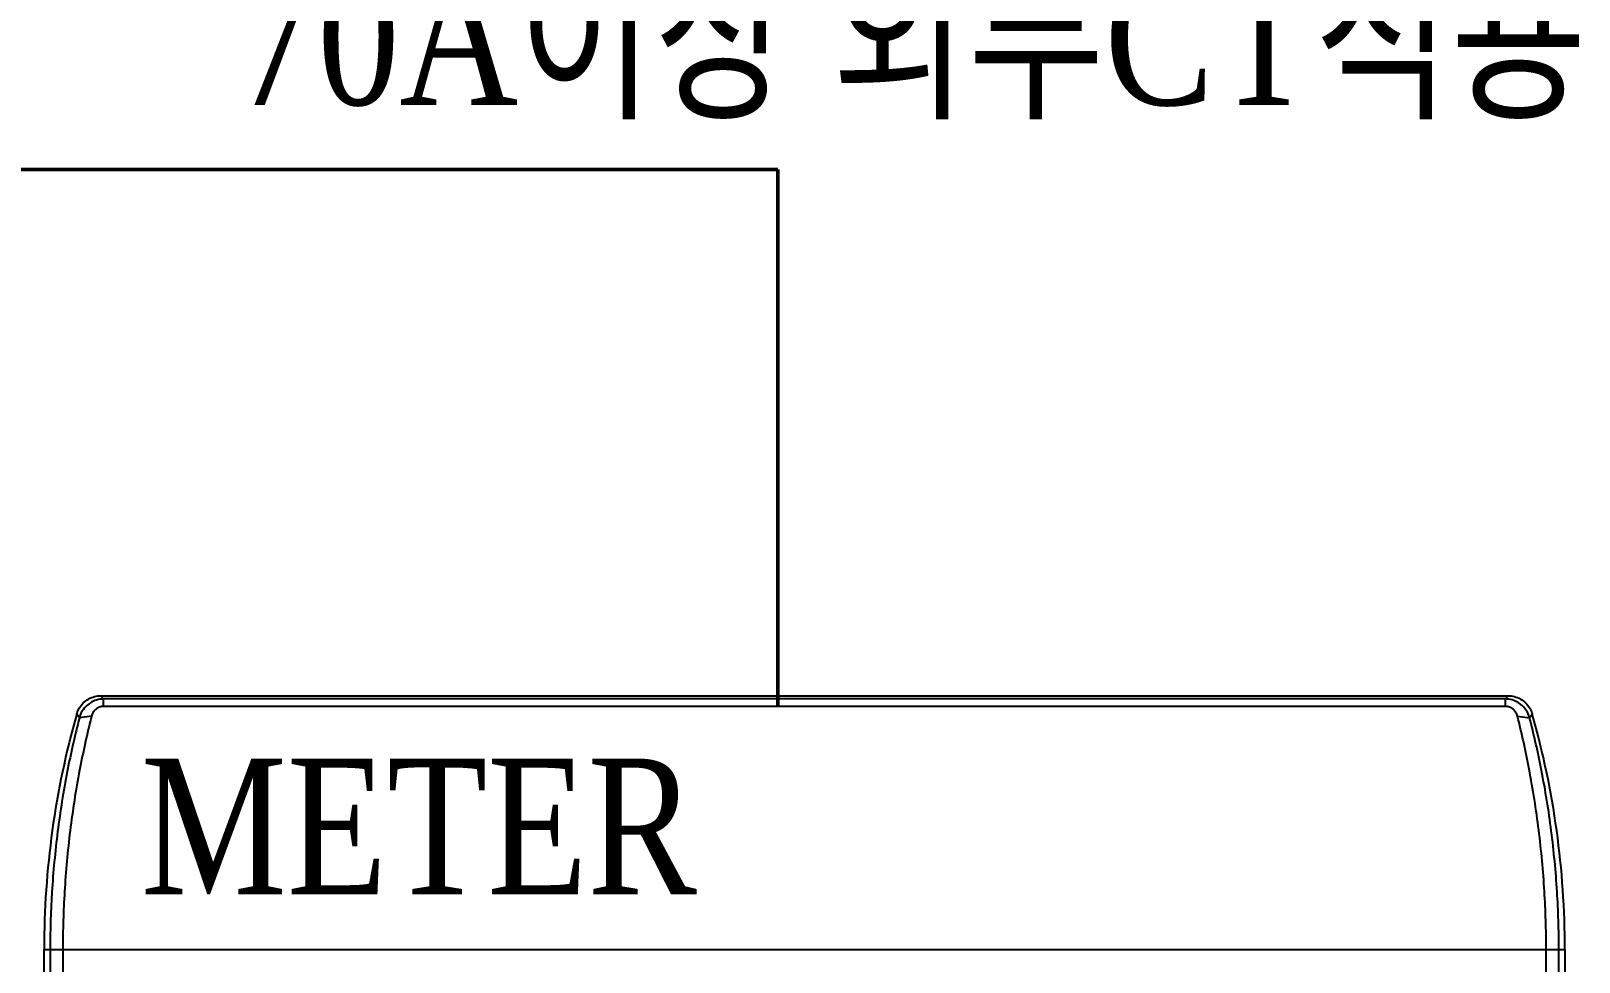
# Model space of a CAD drawing. Header units: millimetres. Extents: x 107 to 2900, y 85 to 3996.
# Drawn here: x 269.3 to 343.1, y 948 to 992.4 of the extents above; entities that cross this region are included whole.
import ezdxf

# ---------------------------------------------------------------- set-up
doc = ezdxf.new("R2010")
doc.units = ezdxf.units.MM
doc.layers.add('70', color=7, linetype='Continuous')
doc.styles.add('SS', font='batang.ttc', dxfattribs={"width": 0.8})

# ---------------------------------------------------------------- blocks, each defined once
blk = doc.blocks.new('ㅡㄷㅅㄷㄱㄱ스')
at = {"color": 7, "linetype": 'Continuous'}
for p, q in [((9875.34, 3024.81), (10024.5, 3024.81)), ((10024.23, 3024.46), (9875.61, 3024.46)), ((9875.61, 3023.67), (9875.61, 3024.46)), ((10024.23, 3023.67), (9875.61, 3023.67)), ((10024.23, 3023.67), (10024.23, 3024.46)), ((9874.33, 3022.65), (9873.04, 3022.47)), ((10025.51, 3022.65), (10026.8, 3022.47)), ((9869.3, 2997.91), (10030.54, 2997.91)), ((9869.3, 2991.19), (9869.3, 2997.91)), ((9869.94, 2997.91), (9869.94, 2991.29)), ((9871.28, 2997.91), (9871.28, 2991.49)), ((10028.56, 2991.49), (10028.56, 2997.91)), ((10029.9, 2991.29), (10029.9, 2997.91)), ((10030.54, 2997.91), (10030.54, 2991.19))]:
    blk.add_line(p, q, dxfattribs=at)
for centre, start, end in [((9961.07, 2997.91), 164.2269, 180), ((9938.77, 2997.91), 0, 15.7731)]:
    blk.add_arc(centre, 91.77, start, end, dxfattribs=at)
for points, start_tangent, end_tangent in [([(9872.76, 3022.85), (9873.03, 3023.48), (9873.46, 3024.04), (9874.01, 3024.45), (9874.66, 3024.72), (9875.34, 3024.81)], (0.271828, 0.962346), (1, 0)), ([(9875.61, 3024.46), (9875.37, 3024.45), (9874.69, 3024.29), (9874.07, 3023.96), (9873.55, 3023.47), (9873.17, 3022.85), (9873.04, 3022.47)], (-1, 0.000348), (-0.258824, -0.965925)), ([(9875.61, 3023.67), (9875.49, 3023.67), (9875.15, 3023.59), (9874.84, 3023.42), (9874.58, 3023.16), (9874.4, 3022.84), (9874.33, 3022.65)], (-0.999999, 0.001614), (-0.242343, -0.970191)), ([(9875.61, 3024.46), (9875.47, 3024.63), (9875.34, 3024.81)], (-0.604586, 0.79654), (-0.603396, 0.797442)), ([(10024.23, 3024.46), (10024.37, 3024.63), (10024.5, 3024.81)], (0.604586, 0.79654), (0.603396, 0.797442)), ([(10026.8, 3022.47), (10026.72, 3022.72), (10026.38, 3023.36), (10025.88, 3023.88), (10025.28, 3024.24), (10024.61, 3024.43), (10024.23, 3024.46)], (-0.259403, 0.965769), (-1, 0.000325)), ([(10025.51, 3022.65), (10025.47, 3022.78), (10025.3, 3023.11), (10025.06, 3023.37), (10024.76, 3023.56), (10024.42, 3023.66), (10024.23, 3023.67)], (-0.242878, 0.970057), (-0.999999, -0.001087)), ([(10024.5, 3024.81), (10025.18, 3024.72), (10025.83, 3024.45), (10026.38, 3024.04), (10026.81, 3023.48), (10027.08, 3022.85)], (1, 0), (0.271828, -0.962346)), ([(9873.04, 3022.47), (9871.76, 3016.78), (9870.74, 3010.4), (9870.13, 3003.99), (9869.94, 2997.91)], (-0.247779, -0.968817), (0.000036, -1)), ([(9874.33, 3022.65), (9873.07, 3016.91), (9872.06, 3010.49), (9871.47, 3004.03), (9871.28, 2997.91)], (-0.242425, -0.97017), (0.000028, -1)), ([(9873.04, 3022.47), (9872.9, 3022.66), (9872.76, 3022.85)], (-0.593127, 0.805109), (-0.591901, 0.80601)), ([(10028.56, 2997.91), (10028.37, 3004.06), (10027.77, 3010.55), (10026.75, 3017.02), (10025.51, 3022.65)], (0.000028, 1), (-0.242412, 0.970173)), ([(10026.8, 3022.47), (10026.94, 3022.66), (10027.08, 3022.85)], (0.593127, 0.805109), (0.591901, 0.80601)), ([(10029.9, 2997.91), (10029.71, 3004.02), (10029.1, 3010.47), (10028.06, 3016.88), (10026.8, 3022.47)], (0.000036, 1), (-0.247766, 0.96882))]:
    blk.add_spline(points, degree=3, dxfattribs=dict(at, start_tangent=start_tangent, end_tangent=end_tangent))

msp = doc.modelspace()

# ---------------------------------------------------------------- linework, layer by layer
at = {"layer": '70', "color": 1, "linetype": 'ByBlock', "lineweight": 50}
for p, q in [((242.634, 985.81), (304.905, 985.81)), ((304.905, 985.81), (304.905, 960.188))]:
    msp.add_line(p, q, dxfattribs=at)

# ---------------------------------------------------------------- block references
at = {"xscale": 0.45, "yscale": 0.45, "zscale": 0.45}
msp.add_blockref('ㅡㄷㅅㄷㄱㄱ스', (-4171.282, -400.464), dxfattribs=at)

# ---------------------------------------------------------------- texts
at = {"color": 1, "style": 'SS', "width": 0.8}
msp.add_text('70A이상 외부CT적용', height=6.48, dxfattribs=at).set_placement((279.031, 988.895))
at = {"color": 3, "style": 'SS', "width": 0.8}
msp.add_text(' METER ', height=6.4781, dxfattribs=at).set_placement((272.57, 951.22))

doc.saveas('drawing.dxf')
